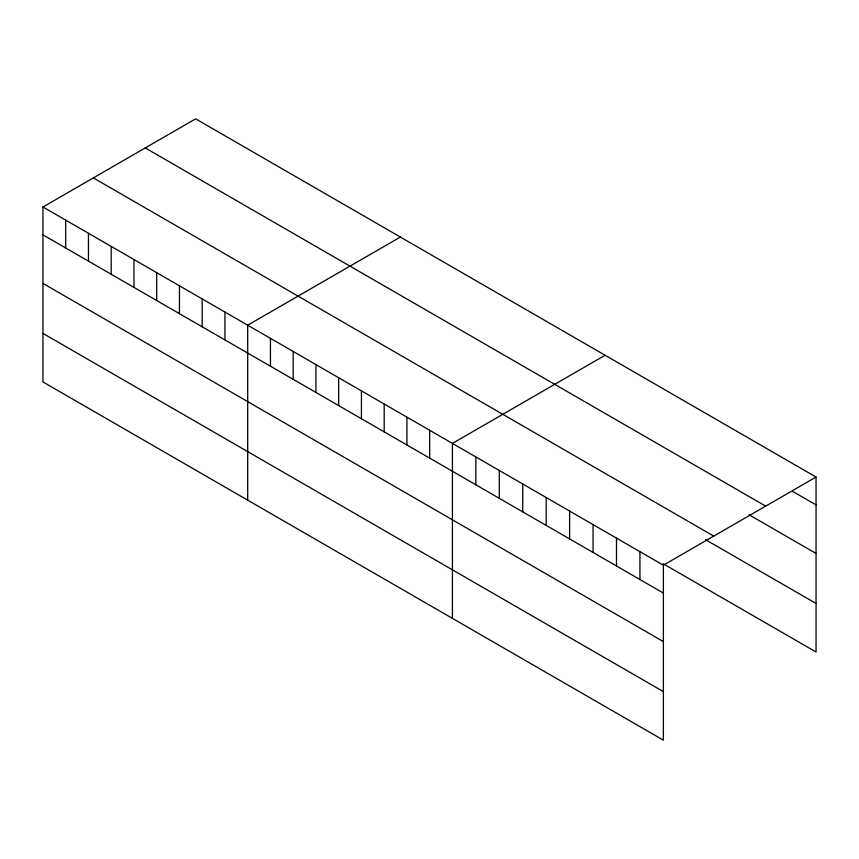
<?xml version="1.0" encoding="UTF-8"?>
<svg xmlns="http://www.w3.org/2000/svg" width="859" height="859" viewBox="0 0 859 859"><rect width="100%" height="100%" fill="white"/><g stroke="black" fill="none" stroke-linecap="round" stroke-linejoin="round"><path stroke-width="1.29" d="M42.95 206.998L663.373 565.19L663.373 740.157L42.95 381.954L42.95 206.998L195.627 118.843L816.05 477.046L816.05 652.002L663.148 563.729M400.369 237.052L247.693 325.196L247.693 500.163M605.101 355.25L452.425 443.405L452.425 618.373M663.373 565.19L816.05 477.046M792.61 491.38L816.05 504.909M145.246 147.931L765.67 506.134M749.08 514.788L816.05 553.454M93.33 177.899L713.754 536.102M705.55 539.677L816.05 603.469M42.95 234.861L663.373 593.054M42.95 283.406L663.373 641.598M42.95 333.41L663.373 691.613M639.934 551.661L639.934 579.524M616.494 538.131L616.494 565.995M593.054 524.591L593.054 552.466M569.624 511.062L569.624 538.926M546.184 497.533L546.184 525.397M522.744 484.004L522.744 511.867M499.304 470.464L499.304 498.338M475.865 456.934L475.865 484.798M429.683 430.273L429.683 458.137M406.93 417.13L406.93 445.005M384.188 403.998L384.188 431.873M361.435 390.866L361.435 418.73M338.682 377.735L338.682 405.598M315.94 364.603L315.94 392.466M293.187 351.471L293.187 379.334M270.435 338.328L270.435 366.202M224.94 312.064L224.94 339.928M202.187 298.932L202.187 326.796M179.445 285.8L179.445 313.664M156.692 272.657L156.692 300.532M133.95 259.525L133.95 287.4M111.198 246.393L111.198 274.257M88.445 233.261L88.445 261.125M65.703 220.129L65.703 247.993"/></g></svg>
